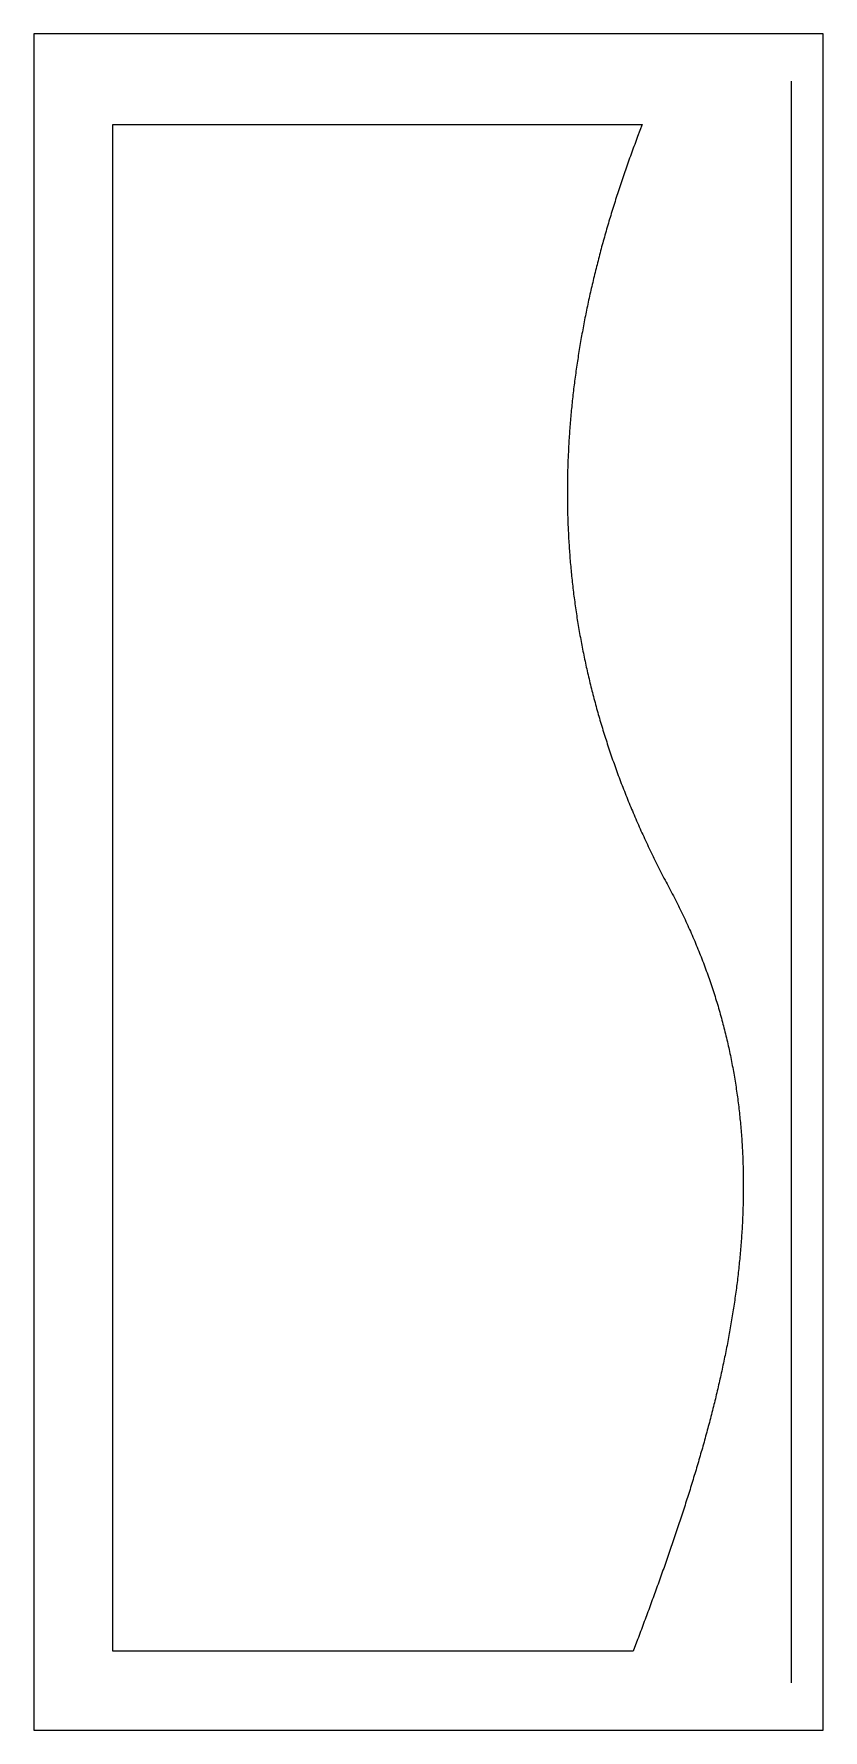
# Model space of a CAD drawing. Header units: millimetres. Extents: x 0 to 200, y 0 to 430.
import ezdxf

# ---------------------------------------------------------------- set-up
doc = ezdxf.new("R2010")
doc.units = ezdxf.units.MM
for name, color, linetype in [('CUT_P01_MAPLE', 3, 'CONTINUOUS'), ('REF_GRAIN', 8, 'CONTINUOUS'), ('REF_STOCK', 8, 'CONTINUOUS')]:
    doc.layers.add(name, color=color, linetype=linetype)

msp = doc.modelspace()

# ---------------------------------------------------------------- linework, layer by layer
at = {"layer": 'CUT_P01_MAPLE'}
msp.add_lwpolyline([(20, 20), (20, 23), (20, 23.5), (20, 24), (20, 24.5), (20, 25), (20, 25.5), (20, 26), (20, 26.5), (20, 27), (20, 27.5), (20, 28), (20, 28.5), (20, 29), (20, 29.5), (20, 30), (20, 30.5), (20, 31), (20, 31.5), (20, 32), (20, 32.5), (20, 33), (20, 33.5), (20, 34), (20, 34.5), (20, 35), (20, 35.5), (20, 36), (20, 36.5), (20, 37), (20, 37.5), (20, 38), (20, 38.5), (20, 39), (20, 39.5), (20, 40), (20, 40.5), (20, 41), (20, 41.5), (20, 42), (20, 42.5), (20, 43), (20, 43.5), (20, 44), (20, 44.5), (20, 45), (20, 45.5), (20, 46), (20, 46.5), (20, 47), (20, 47.5), (20, 48), (20, 48.5), (20, 49), (20, 49.5), (20, 50), (20, 50.5), (20, 51), (20, 51.5), (20, 52), (20, 52.5), (20, 53), (20, 53.5), (20, 54), (20, 54.5), (20, 55), (20, 55.5), (20, 56), (20, 56.5), (20, 57), (20, 57.5), (20, 58), (20, 58.5), (20, 59), (20, 59.5), (20, 60), (20, 60.5), (20, 61), (20, 61.5), (20, 62), (20, 62.5), (20, 63), (20, 63.5), (20, 64), (20, 64.5), (20, 65), (20, 65.5), (20, 66), (20, 66.5), (20, 67), (20, 67.5), (20, 68), (20, 68.5), (20, 69), (20, 69.5), (20, 70), (20, 70.5), (20, 71), (20, 71.5), (20, 72), (20, 72.5), (20, 73), (20, 73.5), (20, 74), (20, 74.5), (20, 75), (20, 75.5), (20, 76), (20, 76.5), (20, 77), (20, 77.5), (20, 78), (20, 78.5), (20, 79), (20, 79.5), (20, 80), (20, 80.5), (20, 81), (20, 81.5), (20, 82), (20, 82.5), (20, 83), (20, 83.5), (20, 84), (20, 84.5), (20, 85), (20, 85.5), (20, 86), (20, 86.5), (20, 87), (20, 87.5), (20, 88), (20, 88.5), (20, 89), (20, 89.5), (20, 90), (20, 90.5), (20, 91), (20, 91.5), (20, 92), (20, 92.5), (20, 93), (20, 93.5), (20, 94), (20, 94.5), (20, 95), (20, 95.5), (20, 96), (20, 96.5), (20, 97), (20, 97.5), (20, 98), (20, 98.5), (20, 99), (20, 99.5), (20, 100), (20, 100.5), (20, 101), (20, 101.5), (20, 102), (20, 102.5), (20, 103), (20, 103.5), (20, 104), (20, 104.5), (20, 105), (20, 105.5), (20, 106), (20, 106.5), (20, 107), (20, 107.5), (20, 108), (20, 108.5), (20, 109), (20, 109.5), (20, 110), (20, 110.5), (20, 111), (20, 111.5), (20, 112), (20, 112.5), (20, 113), (20, 113.5), (20, 114), (20, 114.5), (20, 115), (20, 115.5), (20, 116), (20, 116.5), (20, 117), (20, 117.5), (20, 118), (20, 118.5), (20, 119), (20, 119.5), (20, 120), (20, 120.5), (20, 121), (20, 121.5), (20, 122), (20, 122.5), (20, 123), (20, 123.5), (20, 124), (20, 124.5), (20, 125), (20, 125.5), (20, 126), (20, 126.5), (20, 127), (20, 127.5), (20, 128), (20, 128.5), (20, 129), (20, 129.5), (20, 130), (20, 130.5), (20, 131), (20, 131.5), (20, 132), (20, 132.5), (20, 133), (20, 133.5), (20, 134), (20, 134.5), (20, 135), (20, 135.5), (20, 136), (20, 136.5), (20, 137), (20, 137.5), (20, 138), (20, 138.5), (20, 139), (20, 139.5), (20, 140), (20, 140.5), (20, 141), (20, 141.5), (20, 142), (20, 142.5), (20, 143), (20, 143.5), (20, 144), (20, 144.5), (20, 145), (20, 145.5), (20, 146), (20, 146.5), (20, 147), (20, 147.5), (20, 148), (20, 148.5), (20, 149), (20, 149.5), (20, 150), (20, 150.5), (20, 151), (20, 151.5), (20, 152), (20, 152.5), (20, 153), (20, 153.5), (20, 154), (20, 154.5), (20, 155), (20, 155.5), (20, 156), (20, 156.5), (20, 157), (20, 157.5), (20, 158), (20, 158.5), (20, 159), (20, 159.5), (20, 160), (20, 160.5), (20, 161), (20, 161.5), (20, 162), (20, 162.5), (20, 163), (20, 163.5), (20, 164), (20, 164.5), (20, 165), (20, 165.5), (20, 166), (20, 166.5), (20, 167), (20, 167.5), (20, 168), (20, 168.5), (20, 169), (20, 169.5), (20, 170), (20, 170.5), (20, 171), (20, 171.5), (20, 172), (20, 172.5), (20, 173), (20, 173.5), (20, 174), (20, 174.5), (20, 175), (20, 175.5), (20, 176), (20, 176.5), (20, 177), (20, 177.5), (20, 178), (20, 178.5), (20, 179), (20, 179.5), (20, 180), (20, 180.5), (20, 181), (20, 181.5), (20, 182), (20, 182.5), (20, 183), (20, 183.5), (20, 184), (20, 184.5), (20, 185), (20, 185.5), (20, 186), (20, 186.5), (20, 187), (20, 187.5), (20, 188), (20, 188.5), (20, 189), (20, 189.5), (20, 190), (20, 190.5), (20, 191), (20, 191.5), (20, 192), (20, 192.5), (20, 193), (20, 193.5), (20, 194), (20, 194.5), (20, 195), (20, 195.5), (20, 196), (20, 196.5), (20, 197), (20, 197.5), (20, 198), (20, 198.5), (20, 199), (20, 199.5), (20, 200), (20, 200.5), (20, 201), (20, 201.5), (20, 202), (20, 202.5), (20, 203), (20, 203.5), (20, 204), (20, 204.5), (20, 205), (20, 205.5), (20, 206), (20, 206.5), (20, 207), (20, 207.5), (20, 208), (20, 208.5), (20, 209), (20, 209.5), (20, 210), (20, 210.5), (20, 211), (20, 211.5), (20, 212), (20, 212.5), (20, 213), (20, 213.5), (20, 214), (20, 214.5), (20, 215), (20, 215.5), (20, 216), (20, 216.5), (20, 217), (20, 217.5), (20, 218), (20, 218.5), (20, 219), (20, 219.5), (20, 220), (20, 220.5), (20, 221), (20, 221.5), (20, 222), (20, 222.5), (20, 223), (20, 223.5), (20, 224), (20, 224.5), (20, 225), (20, 225.5), (20, 226), (20, 226.5), (20, 227), (20, 227.5), (20, 228), (20, 228.5), (20, 229), (20, 229.5), (20, 230), (20, 230.5), (20, 231), (20, 231.5), (20, 232), (20, 232.5), (20, 233), (20, 233.5), (20, 234), (20, 234.5), (20, 235), (20, 235.5), (20, 236), (20, 236.5), (20, 237), (20, 237.5), (20, 238), (20, 238.5), (20, 239), (20, 239.5), (20, 240), (20, 240.5), (20, 241), (20, 241.5), (20, 242), (20, 242.5), (20, 243), (20, 243.5), (20, 244), (20, 244.5), (20, 245), (20, 245.5), (20, 246), (20, 246.5), (20, 247), (20, 247.5), (20, 248), (20, 248.5), (20, 249), (20, 249.5), (20, 250), (20, 250.5), (20, 251), (20, 251.5), (20, 252), (20, 252.5), (20, 253), (20, 253.5), (20, 254), (20, 254.5), (20, 255), (20, 255.5), (20, 256), (20, 256.5), (20, 257), (20, 257.5), (20, 258), (20, 258.5), (20, 259), (20, 259.5), (20, 260), (20, 260.5), (20, 261), (20, 261.5), (20, 262), (20, 262.5), (20, 263), (20, 263.5), (20, 264), (20, 264.5), (20, 265), (20, 265.5), (20, 266), (20, 266.5), (20, 267), (20, 267.5), (20, 268), (20, 268.5), (20, 269), (20, 269.5), (20, 270), (20, 270.5), (20, 271), (20, 271.5), (20, 272), (20, 272.5), (20, 273), (20, 273.5), (20, 274), (20, 274.5), (20, 275), (20, 275.5), (20, 276), (20, 276.5), (20, 277), (20, 277.5), (20, 278), (20, 278.5), (20, 279), (20, 279.5), (20, 280), (20, 280.5), (20, 281), (20, 281.5), (20, 282), (20, 282.5), (20, 283), (20, 283.5), (20, 284), (20, 284.5), (20, 285), (20, 285.5), (20, 286), (20, 286.5), (20, 287), (20, 287.5), (20, 288), (20, 288.5), (20, 289), (20, 289.5), (20, 290), (20, 290.5), (20, 291), (20, 291.5), (20, 292), (20, 292.5), (20, 293), (20, 293.5), (20, 294), (20, 294.5), (20, 295), (20, 295.5), (20, 296), (20, 296.5), (20, 297), (20, 297.5), (20, 298), (20, 298.5), (20, 299), (20, 299.5), (20, 300), (20, 300.5), (20, 301), (20, 301.5), (20, 302), (20, 302.5), (20, 303), (20, 303.5), (20, 304), (20, 304.5), (20, 305), (20, 305.5), (20, 306), (20, 306.5), (20, 307), (20, 307.5), (20, 308), (20, 308.5), (20, 309), (20, 309.5), (20, 310), (20, 310.5), (20, 311), (20, 311.5), (20, 312), (20, 312.5), (20, 313), (20, 313.5), (20, 314), (20, 314.5), (20, 315), (20, 315.5), (20, 316), (20, 316.5), (20, 317), (20, 317.5), (20, 318), (20, 318.5), (20, 319), (20, 319.5), (20, 320), (20, 320.5), (20, 321), (20, 321.5), (20, 322), (20, 322.5), (20, 323), (20, 323.5), (20, 324), (20, 324.5), (20, 325), (20, 325.5), (20, 326), (20, 326.5), (20, 327), (20, 327.5), (20, 328), (20, 328.5), (20, 329), (20, 329.5), (20, 330), (20, 330.5), (20, 331), (20, 331.5), (20, 332), (20, 332.5), (20, 333), (20, 333.5), (20, 334), (20, 334.5), (20, 335), (20, 335.5), (20, 336), (20, 336.5), (20, 337), (20, 337.5), (20, 338), (20, 338.5), (20, 339), (20, 339.5), (20, 340), (20, 340.5), (20, 341), (20, 341.5), (20, 342), (20, 342.5), (20, 343), (20, 343.5), (20, 344), (20, 344.5), (20, 345), (20, 345.5), (20, 346), (20, 346.5), (20, 347), (20, 347.5), (20, 348), (20, 348.5), (20, 349), (20, 349.5), (20, 350), (20, 350.5), (20, 351), (20, 351.5), (20, 352), (20, 352.5), (20, 353), (20, 353.5), (20, 354), (20, 354.5), (20, 355), (20, 355.5), (20, 356), (20, 356.5), (20, 357), (20, 357.5), (20, 358), (20, 358.5), (20, 359), (20, 359.5), (20, 360), (20, 360.5), (20, 361), (20, 361.5), (20, 362), (20, 362.5), (20, 363), (20, 363.5), (20, 364), (20, 364.5), (20, 365), (20, 365.5), (20, 366), (20, 366.5), (20, 367), (20, 367.5), (20, 368), (20, 368.5), (20, 369), (20, 369.5), (20, 370), (20, 370.5), (20, 371), (20, 371.5), (20, 372), (20, 372.5), (20, 373), (20, 373.5), (20, 374), (20, 374.5), (20, 375), (20, 375.5), (20, 376), (20, 376.5), (20, 377), (20, 377.5), (20, 378), (20, 378.5), (20, 379), (20, 379.5), (20, 380), (20, 380.5), (20, 381), (20, 381.5), (20, 382), (20, 382.5), (20, 383), (20, 383.5), (20, 384), (20, 384.5), (20, 385), (20, 385.5), (20, 386), (20, 386.5), (20, 387), (20, 387.5), (20, 388), (20, 388.5), (20, 389), (20, 389.5), (20, 390), (20, 390.5), (20, 391), (20, 391.5), (20, 392), (20, 392.5), (20, 393), (20, 393.5), (20, 394), (20, 394.5), (20, 395), (20, 395.5), (20, 396), (20, 396.5), (20, 397), (20, 397.5), (20, 398), (20, 398.5), (20, 399), (20, 399.5), (20, 400), (20, 400.5), (20, 401), (20, 401.5), (20, 402), (20, 402.5), (20, 403), (20, 403.5), (20, 404), (20, 407), (154.133858, 407), (153, 404), (152.811479, 403.5), (152.623868, 403), (152.43717, 402.5), (152.251385, 402), (152.066516, 401.5), (151.882564, 401), (151.699531, 400.5), (151.517417, 400), (151.336225, 399.5), (151.155956, 399), (150.976612, 398.5), (150.798193, 398), (150.620702, 397.5), (150.44414, 397), (150.268509, 396.5), (150.09381, 396), (149.920044, 395.5), (149.747214, 395), (149.57532, 394.5), (149.404365, 394), (149.234349, 393.5), (149.065274, 393), (148.897142, 392.5), (148.729955, 392), (148.563713, 391.5), (148.398419, 391), (148.234073, 390.5), (148.070678, 390), (147.908234, 389.5), (147.746744, 389), (147.586209, 388.5), (147.42663, 388), (147.268009, 387.5), (147.110348, 387), (146.953648, 386.5), (146.79791, 386), (146.643136, 385.5), (146.489328, 385), (146.336486, 384.5), (146.184614, 384), (146.033711, 383.5), (145.88378, 383), (145.734822, 382.5), (145.586839, 382), (145.439832, 381.5), (145.293802, 381), (145.148752, 380.5), (145.004683, 380), (144.861595, 379.5), (144.719492, 379), (144.578374, 378.5), (144.438242, 378), (144.299099, 377.5), (144.160946, 377), (144.023784, 376.5), (143.887615, 376), (143.75244, 375.5), (143.618262, 375), (143.48508, 374.5), (143.352898, 374), (143.221716, 373.5), (143.091536, 373), (142.96236, 372.5), (142.834188, 372), (142.707023, 371.5), (142.580866, 371), (142.455719, 370.5), (142.331583, 370), (142.20846, 369.5), (142.08635, 369), (141.965256, 368.5), (141.84518, 368), (141.726122, 367.5), (141.608084, 367), (141.491068, 366.5), (141.375076, 366), (141.260108, 365.5), (141.146166, 365), (141.033252, 364.5), (140.921368, 364), (140.810514, 363.5), (140.700693, 363), (140.591905, 362.5), (140.484153, 362), (140.377438, 361.5), (140.271761, 361), (140.167125, 360.5), (140.063529, 360), (139.960977, 359.5), (139.859469, 359), (139.759007, 358.5), (139.659593, 358), (139.561228, 357.5), (139.463913, 357), (139.367651, 356.5), (139.272442, 356), (139.178289, 355.5), (139.085191, 355), (138.993153, 354.5), (138.902173, 354), (138.812256, 353.5), (138.7234, 353), (138.635609, 352.5), (138.548884, 352), (138.463226, 351.5), (138.378637, 351), (138.295119, 350.5), (138.212672, 350), (138.131298, 349.5), (138.050999, 349), (137.971777, 348.5), (137.893633, 348), (137.816568, 347.5), (137.740584, 347), (137.665683, 346.5), (137.591865, 346), (137.519133, 345.5), (137.447489, 345), (137.376932, 344.5), (137.307466, 344), (137.239091, 343.5), (137.17181, 343), (137.105623, 342.5), (137.040532, 342), (136.976539, 341.5), (136.913645, 341), (136.851852, 340.5), (136.791161, 340), (136.731574, 339.5), (136.673092, 339), (136.615716, 338.5), (136.55945, 338), (136.504293, 337.5), (136.450247, 337), (136.397314, 336.5), (136.345495, 336), (136.294793, 335.5), (136.245208, 335), (136.196741, 334.5), (136.149395, 334), (136.103172, 333.5), (136.058071, 333), (136.014096, 332.5), (135.971247, 332), (135.929526, 331.5), (135.888935, 331), (135.849475, 330.5), (135.811147, 330), (135.773954, 329.5), (135.737896, 329), (135.702976, 328.5), (135.669194, 328), (135.636552, 327.5), (135.605052, 327), (135.574695, 326.5), (135.545483, 326), (135.517417, 325.5), (135.490499, 325), (135.46473, 324.5), (135.440113, 324), (135.416647, 323.5), (135.394335, 323), (135.373179, 322.5), (135.35318, 322), (135.334339, 321.5), (135.316658, 321), (135.300138, 320.5), (135.284782, 320), (135.27059, 319.5), (135.257564, 319), (135.245705, 318.5), (135.235016, 318), (135.225497, 317.5), (135.21715, 317), (135.209977, 316.5), (135.203979, 316), (135.199157, 315.5), (135.195514, 315), (135.19305, 314.5), (135.191768, 314), (135.191668, 313.5), (135.192753, 313), (135.195023, 312.5), (135.198481, 312), (135.203127, 311.5), (135.208964, 311), (135.215992, 310.5), (135.224214, 310), (135.233631, 309.5), (135.244244, 309), (135.256055, 308.5), (135.269066, 308), (135.283277, 307.5), (135.298691, 307), (135.315309, 306.5), (135.333133, 306), (135.352163, 305.5), (135.372402, 305), (135.393851, 304.5), (135.416512, 304), (135.440385, 303.5), (135.465474, 303), (135.491778, 302.5), (135.5193, 302), (135.548042, 301.5), (135.578004, 301), (135.609188, 300.5), (135.641596, 300), (135.675229, 299.5), (135.710089, 299), (135.746177, 298.5), (135.783495, 298), (135.822045, 297.5), (135.861827, 297), (135.902843, 296.5), (135.945096, 296), (135.988586, 295.5), (136.033314, 295), (136.079284, 294.5), (136.126495, 294), (136.174949, 293.5), (136.224649, 293), (136.275595, 292.5), (136.327789, 292), (136.381233, 291.5), (136.435928, 291), (136.491875, 290.5), (136.549077, 290), (136.607534, 289.5), (136.667248, 289), (136.728221, 288.5), (136.790454, 288), (136.853949, 287.5), (136.918707, 287), (136.984729, 286.5), (137.052018, 286), (137.120575, 285.5), (137.190401, 285), (137.261498, 284.5), (137.333867, 284), (137.40751, 283.5), (137.482429, 283), (137.558624, 282.5), (137.636098, 282), (137.714851, 281.5), (137.794887, 281), (137.876205, 280.5), (137.958807, 280), (138.042696, 279.5), (138.127872, 279), (138.214337, 278.5), (138.302092, 278), (138.39114, 277.5), (138.481481, 277), (138.573118, 276.5), (138.666051, 276), (138.760282, 275.5), (138.855813, 275), (138.952645, 274.5), (139.05078, 274), (139.150219, 273.5), (139.250964, 273), (139.353016, 272.5), (139.456377, 272), (139.561048, 271.5), (139.667031, 271), (139.774327, 270.5), (139.882938, 270), (139.992866, 269.5), (140.104111, 269), (140.216676, 268.5), (140.330561, 268), (140.44577, 267.5), (140.562302, 267), (140.680159, 266.5), (140.799344, 266), (140.919857, 265.5), (141.041701, 265), (141.164875, 264.5), (141.289383, 264), (141.415226, 263.5), (141.542404, 263), (141.670921, 262.5), (141.800776, 262), (141.931972, 261.5), (142.06451, 261), (142.198392, 260.5), (142.33362, 260), (142.470194, 259.5), (142.608116, 259), (142.747388, 258.5), (142.888011, 258), (143.029988, 257.5), (143.173318, 257), (143.318005, 256.5), (143.464048, 256), (143.611451, 255.5), (143.760214, 255), (143.910339, 254.5), (144.061828, 254), (144.214681, 253.5), (144.368901, 253), (144.524489, 252.5), (144.681447, 252), (144.839775, 251.5), (144.999477, 251), (145.160552, 250.5), (145.323003, 250), (145.486831, 249.5), (145.652037, 249), (145.818624, 248.5), (145.986593, 248), (146.155945, 247.5), (146.326681, 247), (146.498804, 246.5), (146.672314, 246), (146.847214, 245.5), (147.023504, 245), (147.201187, 244.5), (147.380264, 244), (147.560736, 243.5), (147.742605, 243), (147.925872, 242.5), (148.110539, 242), (148.296608, 241.5), (148.48408, 241), (148.672956, 240.5), (148.863238, 240), (149.054927, 239.5), (149.248026, 239), (149.442535, 238.5), (149.638456, 238), (149.835791, 237.5), (150.034541, 237), (150.234707, 236.5), (150.436292, 236), (150.639296, 235.5), (150.843722, 235), (151.04957, 234.5), (151.256842, 234), (151.46554, 233.5), (151.675666, 233), (151.88722, 232.5), (152.100204, 232), (152.31462, 231.5), (152.53047, 231), (152.747754, 230.5), (152.966475, 230), (153.186634, 229.5), (153.408232, 229), (153.631271, 228.5), (153.855752, 228), (154.081677, 227.5), (154.309048, 227), (154.537866, 226.5), (154.768132, 226), (154.999849, 225.5), (155.233017, 225), (155.467638, 224.5), (155.703713, 224), (155.941245, 223.5), (156.180234, 223), (156.420683, 222.5), (156.662592, 222), (156.905963, 221.5), (157.150798, 221), (157.397098, 220.5), (157.644865, 220), (157.8941, 219.5), (158.144805, 219), (158.396982, 218.5), (158.650631, 218), (158.905754, 217.5), (159.162353, 217), (159.42043, 216.5), (159.679986, 216), (159.941022, 215.5), (160.20354, 215), (160.467541, 214.5), (160.733027, 214), (161, 213.5), (161.266643, 213), (161.531141, 212.5), (161.7935, 212), (162.053725, 211.5), (162.31182, 211), (162.567791, 210.5), (162.821642, 210), (163.073379, 209.5), (163.323007, 209), (163.57053, 208.5), (163.815954, 208), (164.059283, 207.5), (164.300523, 207), (164.539679, 206.5), (164.776755, 206), (165.011756, 205.5), (165.244688, 205), (165.475556, 204.5), (165.704364, 204), (165.931117, 203.5), (166.155821, 203), (166.37848, 202.5), (166.5991, 202), (166.817685, 201.5), (167.034241, 201), (167.248772, 200.5), (167.461284, 200), (167.671781, 199.5), (167.880268, 199), (168.086751, 198.5), (168.291234, 198), (168.493722, 197.5), (168.694221, 197), (168.892735, 196.5), (169.08927, 196), (169.28383, 195.5), (169.47642, 195), (169.667045, 194.5), (169.855711, 194), (170.042422, 193.5), (170.227183, 193), (170.41, 192.5), (170.590877, 192), (170.769819, 191.5), (170.946831, 191), (171.121919, 190.5), (171.295087, 190), (171.46634, 189.5), (171.635683, 189), (171.803121, 188.5), (171.96866, 188), (172.132303, 187.5), (172.294057, 187), (172.453926, 186.5), (172.611916, 186), (172.76803, 185.5), (172.922274, 185), (173.074654, 184.5), (173.225174, 184), (173.373838, 183.5), (173.520653, 183), (173.665623, 182.5), (173.808753, 182), (173.950048, 181.5), (174.089513, 181), (174.227153, 180.5), (174.362973, 180), (174.496979, 179.5), (174.629174, 179), (174.759564, 178.5), (174.888154, 178), (175.014949, 177.5), (175.139954, 177), (175.263175, 176.5), (175.384615, 176), (175.50428, 175.5), (175.622174, 175), (175.738304, 174.5), (175.852674, 174), (175.965289, 173.5), (176.076153, 173), (176.185273, 172.5), (176.292652, 172), (176.398296, 171.5), (176.50221, 171), (176.604399, 170.5), (176.704868, 170), (176.803621, 169.5), (176.900665, 169), (176.996003, 168.5), (177.089641, 168), (177.181583, 167.5), (177.271836, 167), (177.360403, 166.5), (177.44729, 166), (177.532502, 165.5), (177.616044, 165), (177.69792, 164.5), (177.778136, 164), (177.856696, 163.5), (177.933607, 163), (178.008872, 162.5), (178.082497, 162), (178.154486, 161.5), (178.224845, 161), (178.293579, 160.5), (178.360692, 160), (178.42619, 159.5), (178.490078, 159), (178.55236, 158.5), (178.613042, 158), (178.672129, 157.5), (178.729625, 157), (178.785535, 156.5), (178.839865, 156), (178.89262, 155.5), (178.943804, 155), (178.993423, 154.5), (179.041482, 154), (179.087985, 153.5), (179.132937, 153), (179.176344, 152.5), (179.21821, 152), (179.258541, 151.5), (179.297341, 151), (179.334616, 150.5), (179.37037, 150), (179.404609, 149.5), (179.437337, 149), (179.46856, 148.5), (179.498282, 148), (179.526508, 147.5), (179.553244, 147), (179.578494, 146.5), (179.602263, 146), (179.624557, 145.5), (179.64538, 145), (179.664738, 144.5), (179.682635, 144), (179.699076, 143.5), (179.714067, 143), (179.727612, 142.5), (179.739716, 142), (179.750384, 141.5), (179.759622, 141), (179.767434, 140.5), (179.773825, 140), (179.7788, 139.5), (179.782365, 139), (179.784524, 138.5), (179.785282, 138), (179.784645, 137.5), (179.782616, 137), (179.779202, 136.5), (179.774407, 136), (179.768236, 135.5), (179.760695, 135), (179.751787, 134.5), (179.741519, 134), (179.729894, 133.5), (179.716919, 133), (179.702598, 132.5), (179.686936, 132), (179.669938, 131.5), (179.65161, 131), (179.631955, 130.5), (179.610979, 130), (179.588688, 129.5), (179.565085, 129), (179.540177, 128.5), (179.513967, 128), (179.486462, 127.5), (179.457666, 127), (179.427583, 126.5), (179.39622, 126), (179.36358, 125.5), (179.32967, 125), (179.294493, 124.5), (179.258056, 124), (179.220362, 123.5), (179.181417, 123), (179.141227, 122.5), (179.099795, 122), (179.057127, 121.5), (179.013228, 121), (178.968103, 120.5), (178.921756, 120), (178.874194, 119.5), (178.82542, 119), (178.775441, 118.5), (178.72426, 118), (178.671883, 117.5), (178.618314, 117), (178.56356, 116.5), (178.507624, 116), (178.450512, 115.5), (178.392229, 115), (178.33278, 114.5), (178.272169, 114), (178.210403, 113.5), (178.147485, 113), (178.08342, 112.5), (178.018215, 112), (177.951873, 111.5), (177.8844, 111), (177.8158, 110.5), (177.746079, 110), (177.675242, 109.5), (177.603294, 109), (177.530239, 108.5), (177.456083, 108), (177.38083, 107.5), (177.304486, 107), (177.227056, 106.5), (177.148544, 106), (177.068956, 105.5), (176.988296, 105), (176.90657, 104.5), (176.823783, 104), (176.739939, 103.5), (176.655044, 103), (176.569102, 102.5), (176.482119, 102), (176.394099, 101.5), (176.305048, 101), (176.21497, 100.5), (176.123871, 100), (176.031755, 99.5), (175.938628, 99), (175.844494, 98.5), (175.749359, 98), (175.653227, 97.5), (175.556104, 97), (175.457993, 96.5), (175.358902, 96), (175.258834, 95.5), (175.157794, 95), (175.055787, 94.5), (174.952819, 94), (174.848894, 93.5), (174.744018, 93), (174.638195, 92.5), (174.53143, 92), (174.423729, 91.5), (174.315096, 91), (174.205536, 90.5), (174.095055, 90), (173.983657, 89.5), (173.871347, 89), (173.75813, 88.5), (173.644012, 88), (173.528997, 87.5), (173.41309, 87), (173.296296, 86.5), (173.178621, 86), (173.060069, 85.5), (172.940645, 85), (172.820354, 84.5), (172.699201, 84), (172.577192, 83.5), (172.454331, 83), (172.330622, 82.5), (172.206072, 82), (172.080686, 81.5), (171.954467, 81), (171.827421, 80.5), (171.699554, 80), (171.570869, 79.5), (171.441373, 79), (171.31107, 78.5), (171.179965, 78), (171.048062, 77.5), (170.915368, 77), (170.781887, 76.5), (170.647624, 76), (170.512584, 75.5), (170.376772, 75), (170.240193, 74.5), (170.102852, 74), (169.964754, 73.5), (169.825904, 73), (169.686307, 72.5), (169.545968, 72), (169.404892, 71.5), (169.263084, 71), (169.120548, 70.5), (168.977291, 70), (168.833316, 69.5), (168.68863, 69), (168.543236, 68.5), (168.39714, 68), (168.250347, 67.5), (168.102862, 67), (167.95469, 66.5), (167.805835, 66), (167.656304, 65.5), (167.5061, 65), (167.355229, 64.5), (167.203695, 64), (167.051505, 63.5), (166.898662, 63), (166.745172, 62.5), (166.59104, 62), (166.436271, 61.5), (166.280869, 61), (166.12484, 60.5), (165.968189, 60), (165.810921, 59.5), (165.65304, 59), (165.494552, 58.5), (165.335461, 58), (165.175774, 57.5), (165.015494, 57), (164.854626, 56.5), (164.693177, 56), (164.531149, 55.5), (164.36855, 55), (164.205383, 54.5), (164.041654, 54), (163.877367, 53.5), (163.712528, 53), (163.547141, 52.5), (163.381212, 52), (163.214746, 51.5), (163.047747, 51), (162.880221, 50.5), (162.712172, 50), (162.543606, 49.5), (162.374527, 49), (162.204941, 48.5), (162.034852, 48), (161.864266, 47.5), (161.693187, 47), (161.52162, 46.5), (161.349571, 46), (161.177045, 45.5), (161.004046, 45), (160.830579, 44.5), (160.65665, 44), (160.482263, 43.5), (160.307424, 43), (160.132137, 42.5), (159.956407, 42), (159.78024, 41.5), (159.60364, 41), (159.426612, 40.5), (159.249162, 40), (159.071294, 39.5), (158.893014, 39), (158.714325, 38.5), (158.535234, 38), (158.355746, 37.5), (158.175864, 37), (157.995595, 36.5), (157.814943, 36), (157.633913, 35.5), (157.452511, 35), (157.270741, 34.5), (157.088608, 34), (156.906117, 33.5), (156.723274, 33), (156.540082, 32.5), (156.356548, 32), (156.172676, 31.5), (155.988471, 31), (155.803939, 30.5), (155.619083, 30), (155.43391, 29.5), (155.248423, 29), (155.062629, 28.5), (154.876532, 28), (154.690137, 27.5), (154.503449, 27), (154.316473, 26.5), (154.129215, 26), (153.941678, 25.5), (153.753868, 25), (153.565791, 24.5), (153.37745, 24), (153.188852, 23.5), (153, 23), (151.866142, 20)], close=True, dxfattribs=at)
at = {"layer": 'REF_GRAIN'}
msp.add_lwpolyline([(192, 12), (192, 418)], dxfattribs=at)
at = {"layer": 'REF_STOCK'}
msp.add_lwpolyline([(0, 0), (200, 0), (200, 430), (0, 430)], close=True, dxfattribs=at)

doc.saveas('drawing.dxf')
